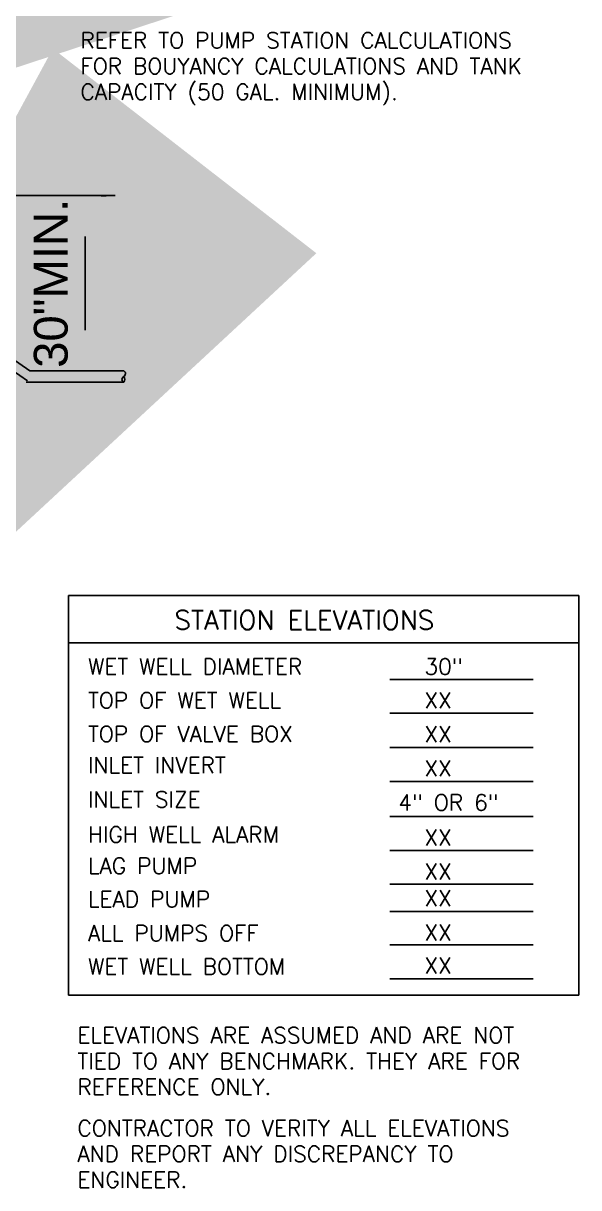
# Paper-space layout 'WS DET' of a CAD drawing. Header units: feet, sheet in inches. Extents: x -12.2 to 22.7, y -7.4 to 15.4.
# Drawn here: x 16.334 to 17.976, y 2.488 to 5.931 of the extents above; entities that cross this region are included whole.
import ezdxf

# ---------------------------------------------------------------- set-up
doc = ezdxf.new("R2010")
doc.units = ezdxf.units.FT
doc.header["$MEASUREMENT"] = 0
doc.layers.add('DT-2', color=2, linetype='Continuous')
doc.layers.add('N-ARROW', color=7, linetype='Continuous')
doc.styles.add('1L100', font='arial.ttf', dxfattribs={"height": 0.1})
doc.styles.add('L100', font='simplex.shx', dxfattribs={"width": 0.7})
doc.styles.add('ROMANS', font='ROMANS.shx', dxfattribs={"height": 6})
doc.dimstyles.new('ACE1', dxfattribs={"dimscale": 20, "dimtxt": 0.18, "dimasz": 0.15, "dimexe": 0.08, "dimexo": 0.05, "dimgap": 0.03, "dimtad": 1, "dimdsep": 46, "dimtxsty": 'L100', "dimcen": 0.03, "dimclrd": 256, "dimclre": 256, "dimclrt": 256, "dimaunit": 1, "dimadec": 0, "dimazin": 0, "dimtfac": 1, "dimtofl": 0, "dimtmove": 0, "dimatfit": 3, "dimfxl": 1, "dimtolj": 1, "dimtzin": 0, "dimarcsym": 0})
doc.dimstyles.new('JEA1', dxfattribs={"dimtxt": 0.1, "dimasz": 0.12, "dimexe": 0.0625, "dimexo": 0.0625, "dimgap": 0.05, "dimtad": 1, "dimdec": 1, "dimlfac": 3, "dimdsep": 46, "dimtxsty": '1L100', "dimcen": 0.09, "dimclrd": 256, "dimclre": 256, "dimclrt": 256, "dimadec": 0, "dimazin": 0, "dimtfac": 1, "dimtdec": 1, "dimtofl": 0, "dimtmove": 0, "dimatfit": 3, "dimfxl": 1, "dimtolj": 1, "dimtzin": 0, "dimlwd": -1, "dimlwe": -1, "dimarcsym": 0})

# ---------------------------------------------------------------- blocks, each defined once
blk = doc.blocks.new('*D44')
at = {"layer": 'Defpoints', "color": 0, "transparency": 16777216}
for p in [(16.5012, 5.4206), (16.4991, 4.9029), (16.5168, 4.9029)]:
    blk.add_point(p, dxfattribs=at)
at = {"layer": 'DT-2', "transparency": 16777216}
for p, q in [((16.5637, 5.4206), (16.5793, 5.4206)), ((16.5168, 5.3006), (16.5168, 5.0229)), ((16.5616, 4.9029), (16.5793, 4.9029))]:
    blk.add_line(p, q, dxfattribs=at)
for points in [[(16.4968, 5.3006), (16.5368, 5.3006), (16.5168, 5.4206)], [(16.4968, 5.0229), (16.5368, 5.0229), (16.5168, 4.9029)]]:
    blk.add_solid(points, dxfattribs=at)
at = {"layer": 'DT-2', "transparency": 16777216, "insert": (16.4157, 5.1617), "char_height": 0.1, "attachment_point": 5, "rotation": 90, "style": '1L100'}
blk.add_mtext('\\A1;30"MIN.', dxfattribs=at)

psp = doc.layouts.new('WS DET')

# ---------------------------------------------------------------- linework, layer by layer
at = {"layer": 'N-ARROW'}
for p, q in [((16.18547, 5.4211), (16.60599, 5.4211)), ((16.12342, 5.06305), (16.35272, 4.90307)), ((16.12285, 5.02914), (16.34649, 4.87312)), ((16.35272, 4.90307), (16.63109, 4.90307)), ((16.34206, 4.86917), (16.63109, 4.86917)), ((17.4179, 3.99057), (17.84182, 3.99057)), ((17.4179, 3.89067), (17.84182, 3.89067)), ((17.4179, 3.78959), (17.84182, 3.78959)), ((17.4179, 3.6885), (17.84182, 3.6885)), ((17.4179, 3.58534), (17.84182, 3.58534)), ((17.4179, 3.48426), (17.84182, 3.48426)), ((17.4179, 3.38541), (17.84182, 3.38541)), ((17.4179, 3.3042), (17.84182, 3.3042)), ((17.4179, 3.20627), (17.84182, 3.20627)), ((17.4179, 3.10519), (17.84182, 3.10519))]:
    psp.add_line(p, q, dxfattribs=at)
at = {"layer": 'N-ARROW', "color": 5}
for p, q in [((16.4676, 4.239), (17.97629, 4.239)), ((16.4676, 3.05654), (16.4676, 4.239)), ((17.97629, 4.239), (17.97629, 3.05654)), ((16.4676, 4.09886), (17.97629, 4.09886)), ((17.97629, 3.05654), (16.4676, 3.05654))]:
    psp.add_line(p, q, dxfattribs=at)
at = {"layer": 'N-ARROW'}
for centre, radius, start, end in [((16.62589, 4.89457), 0.00997, 297.69417, 58.52142), ((16.6348, 4.87759), 0.0092, 117.69417, 246.26288), ((16.62171, 4.87714), 0.01231, 319.6482, 44.30886)]:
    psp.add_arc(centre, radius, start, end, dxfattribs=at)

# ---------------------------------------------------------------- texts
at = {"layer": 'N-ARROW', "style": 'ROMANS'}
for s, height, p in [('STATION ELEVATIONS', 0.0565129, (16.78098, 4.13795)), ('WET WELL DIAMETER', 0.0470941, (16.52515, 4.00503)), ('30"', 0.047094, (17.52045, 4.00503)), ('TOP OF WET WELL', 0.0470941, (16.52515, 3.90513)), ('XX', 0.047094, (17.52045, 3.90513)), ('TOP OF VALVE BOX', 0.0470941, (16.52515, 3.8057)), ('XX', 0.047094, (17.52045, 3.80524)), ('INLET INVERT', 0.0470941, (16.52515, 3.7132)), ('XX', 0.047094, (17.52045, 3.70415)), ('INLET SIZE', 0.047094, (16.52515, 3.61212)), ('4" OR 6"', 0.047094, (17.44301, 3.60307)), ('HIGH WELL ALARM', 0.0470941, (16.52515, 3.50829)), ('XX', 0.047094, (17.52045, 3.49991)), ('LAG PUMP', 0.047094, (16.52515, 3.41579)), ('XX', 0.047094, (17.52045, 3.39883)), ('XX', 0.047094, (17.52045, 3.39883)), ('LEAD PUMP', 0.047094, (16.52515, 3.3172)), ('XX', 0.047094, (17.52045, 3.31985)), ('ALL PUMPS OFF', 0.0470941, (16.52515, 3.21657)), ('XX', 0.047094, (17.52045, 3.21877)), ('XX', 0.047094, (17.52045, 3.12084)), ('WET WELL BOTTOM', 0.0470941, (16.52515, 3.11797)), ('ELEVATIONS ARE ASSUMED AND ARE NOT', 0.0470941, (16.49387, 2.91487)), ('TIED TO ANY BENCHMARK. THEY ARE FOR', 0.0470941, (16.49387, 2.83862)), ('REFERENCE ONLY.', 0.0470941, (16.49387, 2.76238)), ('CONTRACTOR TO VERITY ALL ELEVATIONS', 0.0470941, (16.49387, 2.64015)), ('AND REPORT ANY DISCREPANCY TO ', 0.0470941, (16.49387, 2.5639)), ('ENGINEER.', 0.047094, (16.49387, 2.48766))]:
    psp.add_text(s, height=height, dxfattribs=at).set_placement(p)
at = {"layer": 'N-ARROW', "insert": (16.50284, 5.90371), "char_height": 0.0470941, "width": 1.5213083, "attachment_point": 1, "line_spacing_factor": 0.971429, "style": 'ROMANS'}
psp.add_mtext('REFER TO PUMP STATION CALCULATIONS FOR BOUYANCY CALCULATIONS AND TANK CAPACITY (50 GAL. MINIMUM).', dxfattribs=at)

# ---------------------------------------------------------------- dimensions: what is measured, and where the dimension line sits
at = {"layer": 'DT-2'}
dim = psp.add_linear_dim(base=(16.51683, 4.90287), p1=(16.50121, 5.42057), p2=(16.49906, 4.90287), angle=90, text='30"MIN.', dimstyle='JEA1', override={"dimpost": "'"}, dxfattribs=at)
dim.commit()
dim.dimension.update_dxf_attribs({"geometry": '*D44', "text_midpoint": (16.51683, 5.16172), "dimtype": 160})

# ---------------------------------------------------------------- leaders
at = {"layer": 'N-ARROW'}
psp.add_leader([(14.78612, 5.2983), (15.47611, 5.65767), (15.53281, 5.65767)], dimstyle='ACE1', override={"dimgap": 0.03, "dimtad": 0}, dxfattribs=at)
psp.add_leader([(14.97119, 3.18346), (15.46511, 3.81967), (15.71504, 3.81967)], dimstyle='ACE1', dxfattribs=at)

doc.saveas('drawing.dxf')
